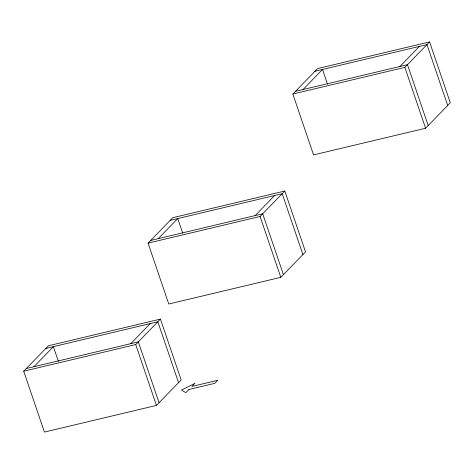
<?xml version="1.0" encoding="UTF-8"?>
<svg xmlns="http://www.w3.org/2000/svg" width="474" height="474" viewBox="0 0 474 474"><rect width="100%" height="100%" fill="white"/><g stroke="black" fill="none" stroke-linecap="round" stroke-linejoin="round"><path stroke-width="0.71" d="M23.7 371.219L48.413 345.765L160.437 319.097L181.157 379.964L156.444 405.412L44.42 432.087L23.7 371.219L135.724 344.551L160.437 319.097M148.066 243.144L172.779 217.69L284.803 191.016L305.523 251.884L280.809 277.337L168.785 304.006L148.066 243.144L260.09 216.47L284.803 191.016M292.843 94.036L317.556 68.588L429.58 41.913L450.3 102.781L425.587 128.235L313.563 154.903L292.843 94.036L404.867 67.367L429.58 41.913M33.873 366.734L53.372 346.654L58.373 361.342M158.233 238.653L177.732 218.573L182.739 233.267M303.01 89.55L322.516 69.471L327.516 84.159M130.771 343.668L150.27 323.582M255.131 215.587L274.63 195.507M399.908 66.484L419.407 46.399M314.949 71.272L426.973 44.603L447.693 105.465M295.45 91.352L407.474 64.683L428.194 125.545M170.172 220.374L282.196 193.706L302.916 254.568M150.673 240.454L262.697 213.786L283.416 274.647M45.806 348.455L157.83 321.781L178.55 382.648M26.307 368.535L138.331 341.867L159.051 402.728M404.867 67.367L425.587 128.235M260.09 216.47L280.809 277.337M135.724 344.551L156.444 405.412M188.954 389.48L185.861 392.662L181.471 390.096L194.998 383.259L191.905 386.44L217.72 380.296L214.763 383.336L188.954 389.48"/></g></svg>
